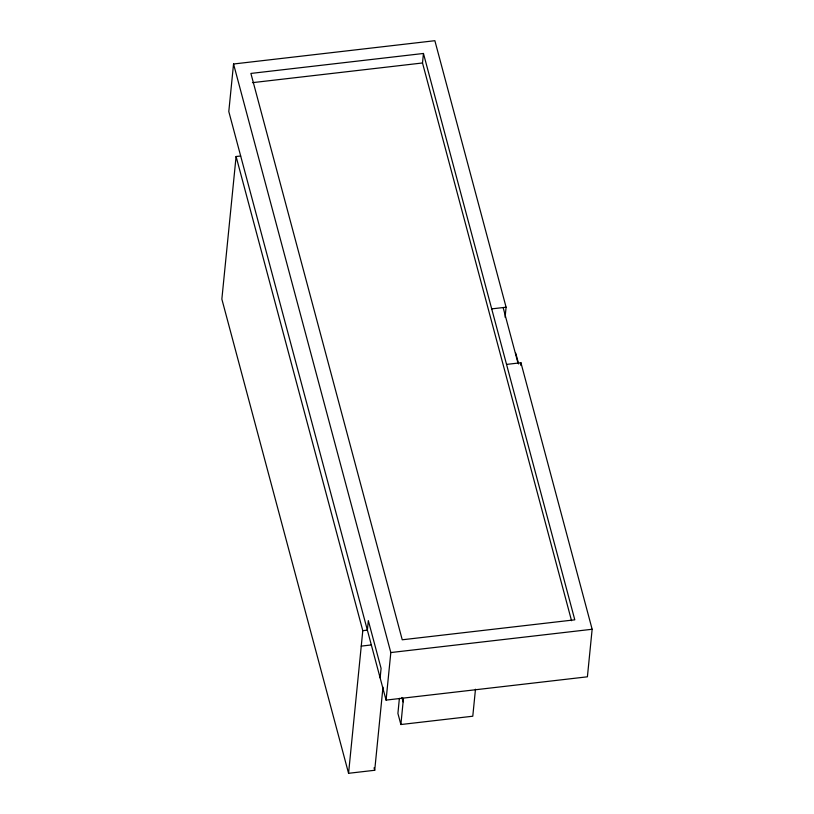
<?xml version="1.0" encoding="UTF-8"?>
<svg xmlns="http://www.w3.org/2000/svg" width="814" height="814" viewBox="0 0 814 814"><rect width="100%" height="100%" fill="white"/><g stroke="black" fill="none" stroke-linecap="round" stroke-linejoin="round"><path stroke-width="1.22" d="M399.389 698.341L397.914 713.43L400.885 724.531L472.781 716.218L475.478 689.224M400.885 724.531L403.459 698.341M505.087 317.226L506.094 307.214L434.869 40.7L233.547 64.001L228.795 111.538L386.07 700.101L587.403 676.81L592.144 629.263L520.929 362.739L506.552 364.407M382.977 687.158L374.715 770.278L348.565 773.3L362.79 630.667L236.091 156.492L240.659 156.044M571.55 620.726L422.507 62.973L423.453 53.47L250.895 73.433L402.238 639.784L574.796 619.82L423.453 53.47M380.138 677.889L381.084 668.386L368.325 620.624L367.379 630.148L362.79 630.667M386.07 700.101L390.822 652.553L233.547 64.001M520.675 365.242L520.929 362.739M236.091 156.492L221.856 299.125L348.565 773.3M252.462 82.652L422.507 62.973M491.707 308.882L506.094 307.214M361.213 646.113L371.174 644.963M390.822 652.553L592.144 629.263M515.73 353.103L518.63 363.96M503.144 307.56L517.979 363.085M401.902 697.456L403.093 701.892M374.053 767.816L374.715 770.278"/></g></svg>
